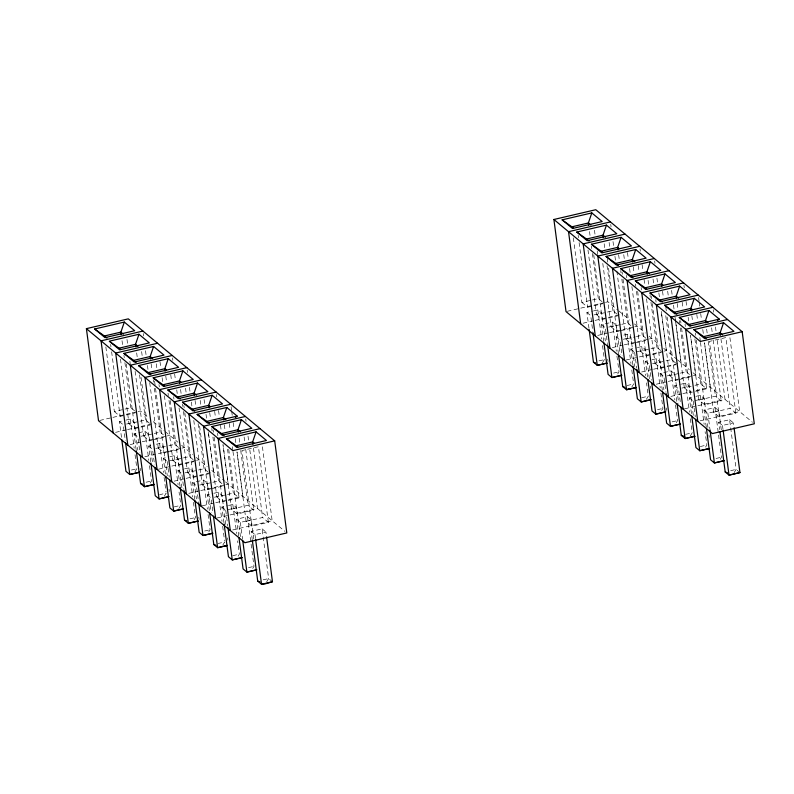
<?xml version="1.0" encoding="UTF-8"?>
<svg xmlns="http://www.w3.org/2000/svg" width="794" height="794" viewBox="0 0 794 794"><rect width="100%" height="100%" fill="white"/><g stroke="black" fill="none" stroke-linecap="round" stroke-linejoin="round"><path stroke-width="0.6" stroke-dasharray="3.97 2.98" d="M134.94 471.934L136.886 468.758L134.811 453.007M150.225 483.07L151.525 480.966L149.451 465.205M164.219 496.329L166.164 493.163L159.604 494.692M178.858 508.527L180.804 505.361L179.047 492.032M194.143 519.673L195.443 517.559L193.369 501.808M208.782 531.871L210.082 529.757L208.008 514.006M222.777 545.121L224.722 541.955L218.171 543.483M238.061 556.266L239.361 554.152L237.614 540.823M252.7 568.464L254.001 566.35L250.973 543.324M266.695 581.724L268.64 578.548L262.099 528.864L251.172 531.414L252.135 538.689M602.428 362.779L604.373 359.613L602.299 343.862M617.712 373.924L619.012 371.81L617.742 362.114M631.706 387.174L633.652 384.008L631.577 368.257M646.346 399.382L648.291 396.206L646.544 382.877M661.64 410.518L662.93 408.404L660.856 392.653M676.28 422.716L677.58 420.602L676.299 410.915M690.264 435.975L692.219 432.799L690.145 417.048M705.558 447.111L706.859 445.007L705.102 431.668M720.198 459.319L721.498 457.205L718.461 434.179M734.182 472.569L736.137 469.403L729.597 419.718L718.659 422.269L719.622 429.534M105.85 346.948L114.356 411.57L123.785 409.376M124.966 409.099L130.851 407.729L134.97 411.153M573.337 237.793L581.853 302.425L591.272 300.221M592.453 299.953L598.339 298.574L602.457 302.008M99.726 420.453L111.696 417.664M112.887 417.386L136.826 411.798M138.017 411.51L140.409 410.955L148.647 417.823M567.214 311.308L604.313 302.643M605.504 302.365L607.896 301.809L617.97 310.196M114.356 411.57L120.122 416.374L135.437 412.801M581.853 302.425L587.61 307.228L602.924 303.655M121.492 437.385L119.418 421.634L124.876 420.354M125.968 420.095L130.345 419.073L134.166 422.259L137.838 450.129M588.979 328.23L586.905 312.479L592.374 311.198M593.465 310.95L597.832 309.928L601.654 313.114L605.326 340.983M126.514 424.046L134.166 422.259M594.001 314.9L601.654 313.114M120.49 359.146L129.005 423.778L145.491 419.927L149.609 423.351M587.987 249.991L596.493 314.623L612.978 310.772L617.097 314.206M115.557 432.373L126.335 429.862M127.526 429.584L155.048 423.152M583.054 323.227L593.823 320.707M595.014 320.429L622.546 314.007M129.005 423.778L134.762 428.571L150.076 424.998M596.493 314.623L602.259 319.426L617.563 315.853M136.131 449.583L134.057 433.832L144.984 431.281L148.806 434.457L152.478 462.336M603.777 341.638L601.544 324.677L612.472 322.126L616.293 325.312L620.124 354.392M141.153 436.243L148.806 434.457M608.641 327.098L616.293 325.312M135.129 371.344L143.645 435.975L153.063 433.772M154.244 433.494L160.13 432.125L163.425 434.864M602.785 263.409L611.132 326.82L620.551 324.617M621.732 324.349L627.617 322.969L630.912 325.719M130.206 444.571L140.975 442.06M142.166 441.782L154.135 438.983M155.326 438.705L166.105 436.194M167.296 435.916L169.688 435.35M597.693 335.425L608.462 332.904M609.653 332.626L621.623 329.838M622.824 329.56L633.592 327.039M634.783 326.761L637.185 326.205M143.645 435.975L149.401 440.779L151.763 440.223M152.934 439.945L164.715 437.196M611.132 326.82L616.898 331.624L619.251 331.078M620.432 330.8L632.203 328.051M150.771 461.78L148.696 446.029L151.972 445.265M156.349 444.243L159.624 443.479L163.445 446.655L167.276 475.745M618.417 353.846L616.184 336.874L619.459 336.11M623.836 335.088L627.111 334.324L630.932 337.51L634.763 366.59M155.793 448.441L163.445 446.655M623.28 339.296L630.932 337.51M149.719 382.639L158.284 448.173L167.703 445.97M168.884 445.692L174.769 444.322L178.888 447.747M616.878 271.032L625.771 339.018L635.19 336.825M636.371 336.547L642.257 335.167L646.376 338.601M144.845 456.768L168.775 451.181M169.976 450.903L180.744 448.392M181.935 448.114L184.327 447.548M612.333 347.623L623.101 345.112M624.302 344.824L636.262 342.035M637.463 341.757L648.232 339.237M649.432 338.959L651.824 338.403M158.284 448.173L164.04 452.977L166.403 452.421M167.574 452.143L178.174 449.672M625.771 339.018L631.538 343.822L633.89 343.276M635.071 342.998L645.671 340.527M165.41 473.978L163.336 458.227L168.794 456.947M169.896 456.699L174.263 455.677L178.084 458.853L181.915 487.943M632.897 364.833L630.823 349.072L636.292 347.802M637.384 347.544L641.751 346.521L645.572 349.707L649.403 378.788M163.336 458.227L167.157 461.413L178.084 458.853M630.823 349.072L634.644 352.258L645.572 349.707M131.417 470.038L136.886 468.758M164.408 395.74L172.923 460.371L182.342 458.168M183.523 457.89L189.409 456.52L193.528 459.954M598.914 360.883L604.373 359.613M631.905 286.594L640.411 351.216L649.829 349.023M651.011 348.745L656.896 347.365L661.015 350.799M158.284 469.254L195.384 460.589M196.575 460.312L198.966 459.756M625.771 360.099L662.871 351.434M664.072 351.156L666.464 350.601L661.283 311.308M172.923 460.371L178.68 465.175L193.994 461.602M640.411 351.216L646.177 356.02L661.481 352.447M180.049 486.176L177.975 470.425L183.444 469.145M184.536 468.897L188.903 467.874L192.724 471.06L196.396 498.93M647.537 377.031L645.462 361.27L650.931 360M652.023 359.742L656.39 358.719L660.211 361.905L663.883 389.775M185.071 472.847L192.724 471.06M652.559 363.692L660.211 361.905M146.056 482.236L151.525 480.966M179.047 407.937L187.563 472.569L204.048 468.718L208.167 472.152M613.554 373.091L619.012 371.81M646.544 298.792L655.05 363.414L671.535 359.563L675.654 362.997M174.124 481.174L184.893 478.653M186.084 478.375L213.606 471.954L207.949 428.978M641.612 372.019L652.38 369.508M653.581 369.23L681.103 362.798L675.446 319.823M187.563 472.569L193.319 477.373L208.633 473.8M655.05 363.414L660.816 368.218L676.121 364.644M194.848 499.585L192.614 482.623L203.542 480.072L207.363 483.258L211.194 512.338M662.335 390.44L660.102 373.468L671.029 370.917L674.85 374.103L678.681 403.183M199.711 485.045L207.363 483.258M667.208 375.89L674.85 374.103M193.796 420.463L202.202 484.767L211.621 482.563M212.802 482.295L218.687 480.916L221.983 483.665M627.101 385.537L633.652 384.008M661.342 312.211L669.689 375.612L679.108 373.418M680.289 373.14L686.175 371.771L689.47 374.51M188.764 493.372L199.532 490.851M200.723 490.573L212.693 487.784M213.894 487.506L224.662 484.985M225.853 484.707L228.255 484.151L223.074 444.858M656.251 384.217L667.02 381.706M668.22 381.428L680.18 378.629M681.381 378.351L692.15 375.84M693.351 375.552L695.743 374.996L690.572 335.703M202.202 484.767L207.968 489.57L210.321 489.015M211.502 488.747L222.102 486.265M669.689 375.612L675.456 380.415L677.808 379.869M678.989 379.592L689.589 377.12M209.328 510.572L207.254 494.821L212.723 493.55M213.814 493.292L218.181 492.27L222.002 495.456L225.833 524.536M676.816 401.427L674.741 385.676L680.21 384.395M681.302 384.137L685.679 383.115L689.49 386.301L693.321 415.391M214.35 497.243L222.002 495.456M681.848 388.087L689.49 386.301M174.243 506.89L180.804 505.361M208.336 432.343L216.841 496.965L226.26 494.761M227.441 494.493L233.327 493.114L239.093 497.917L226.141 500.945M641.741 397.734L648.291 396.206M675.664 321.967L684.329 387.819L693.748 385.616M694.929 385.338L700.814 383.968L706.581 388.772L693.628 391.789M202.202 505.847L227.332 499.982M228.533 499.704L242.895 496.349L237.069 452.143M670.89 396.414L681.659 393.903M682.86 393.626L691.237 391.67M696.02 390.549L710.382 387.194L704.556 342.988M216.841 496.965L222.608 501.768L224.96 501.222M684.329 387.819L690.095 392.613L692.447 392.067M223.968 522.77L221.893 507.019L227.362 505.748M228.454 505.49L232.821 504.468L236.642 507.654L240.473 536.734M691.455 413.624L689.381 397.873L694.849 396.593M695.941 396.335L700.318 395.323L704.129 398.499L707.96 427.589M221.893 507.019L225.714 510.205L236.642 507.654M689.381 397.873L693.202 401.049L704.129 398.499M189.984 518.829L195.443 517.559M231.481 509.162L247.966 505.312L253.733 510.115L237.247 513.966L231.481 509.162L222.975 444.541M657.472 409.684L662.93 408.404M698.968 400.017L715.463 396.166L721.22 400.97L704.735 404.821L698.968 400.017L690.462 335.386M216.841 518.045L228.811 515.256M230.012 514.969L257.534 508.547L249.614 448.382M684.339 408.89L725.021 399.392L717.101 339.227M238.766 536.188L236.533 519.216L247.46 516.666L251.281 519.852L253.832 539.235M706.253 427.033L704.02 410.071L714.957 407.521L718.778 410.697L721.329 430.09M236.533 519.216L240.354 522.402L251.281 519.852M704.02 410.071L707.841 413.247L718.778 410.697M204.624 531.027L210.082 529.757M246.12 521.36L262.606 517.509L268.372 522.313L251.887 526.164L246.12 521.36L236.969 451.855M672.111 421.882L677.58 420.602M713.608 412.215L730.103 408.364L735.859 413.168L719.374 417.019L713.608 412.215L704.457 342.71M232.682 529.965L272.173 520.745L262.308 445.841M700.169 420.81L739.661 411.59L729.795 336.696M251.172 531.414L254.993 534.6L265.921 532.049L266.407 535.682M718.659 422.269L722.48 425.455L733.418 422.894L733.894 426.537M685.659 434.338L692.219 432.799M232.811 555.681L239.361 554.152M700.298 446.536L706.859 445.007M248.542 567.631L254.001 566.35M716.029 458.475L721.498 457.205M263.181 579.828L268.64 578.548L272.461 581.734M730.669 470.673L736.137 469.403L739.958 472.579M618.883 310.95L629.86 320.101M634.436 323.912L645.413 333.063M649.075 336.11L660.052 345.261M663.715 348.318L676.528 358.987M677.441 359.751L689.331 369.657M692.993 372.714L752.474 422.269M729.597 419.718L733.418 422.894M586.905 312.479L590.726 315.665L592.8 331.416M601.544 324.677L605.365 327.862M616.184 336.874L620.005 340.06L622.079 355.811M645.462 361.27L649.284 364.456M660.102 373.468L663.923 376.654M674.741 385.676L678.562 388.852L680.478 403.392M153.222 421.634L164.199 430.775M165.112 431.539L177.925 442.218M181.588 445.265L192.565 454.416M196.227 457.463L207.204 466.614M211.78 470.425L224.593 481.095M225.506 481.859L284.977 531.414M262.099 528.864L265.921 532.049M119.418 421.634L123.239 424.81L125.313 440.571M134.057 433.832L137.878 437.008L139.952 452.769M148.696 446.029L152.517 449.206L154.592 464.966M177.975 470.425L181.796 473.611M192.614 482.623L196.436 485.809L198.51 501.56M207.254 494.821L211.075 498.007L212.99 512.547M735.859 413.168L725.905 337.559L709.419 341.41L719.374 417.019M720.952 338.859L730.103 408.364M713.22 309.759L713.538 312.211M715.483 326.949L716.128 331.862M711.593 327.803L712.397 333.897M713.201 340.001L721.22 400.97M722.48 425.455L723.126 430.298M706.63 329.093L707.275 333.976M708.238 341.291L715.463 396.166M714.957 407.521L718.302 432.968M698.581 297.561L699.067 301.244M699.226 302.474L699.713 306.156M700.685 313.521L701.489 319.664M702.779 329.49L703.424 334.393M696.795 314.384L697.589 320.478M699.842 337.549L700.318 341.212M700.487 342.432L706.581 388.772M707.841 413.247L710.074 430.219M708.923 434.854L709.241 437.276M695.266 332.875L695.584 335.316M696.229 340.189L704.735 404.821M691.832 315.684L692.636 321.778M694.879 338.849L700.814 383.968M700.318 395.323L704.139 424.403M683.942 285.364L684.259 287.815M686.046 301.323L686.85 307.467M688.14 317.282L688.626 320.974M682.155 302.186L682.949 308.28M685.043 324.141L685.361 326.572M693.202 401.049L695.276 416.81M680.627 320.677L680.944 323.108M681.589 327.991L690.095 392.613M677.193 303.477L677.997 309.581M679.436 320.548L679.753 322.989M680.398 327.872L686.175 371.771M685.679 383.115L689.5 412.205M671.565 290.356L672.21 295.269M673.501 305.085L674.314 311.228M675.019 317.094L675.496 320.746M667.675 291.209L668.31 296.083M665.819 307.258L666.305 310.911M667.109 317.014L675.456 380.415M662.553 291.279L663.347 297.383M665.759 315.675L671.535 359.563M671.029 370.917L674.86 400.007M675.505 404.851L676.141 409.694M654.663 260.968L654.981 263.419M656.926 278.158L657.571 283.071M658.861 292.887L659.506 297.8M653.035 279.012L653.67 283.885M655.765 299.735L656.082 302.177M664.082 377.865L665.997 392.405M666.275 407.957L666.593 410.379M651.338 296.281L651.666 298.713M652.301 303.596L660.816 368.218M648.073 280.302L648.877 286.396M649.998 294.931L650.316 297.373M650.961 302.256L656.896 347.365M656.39 358.719L660.221 387.809M640.024 248.77L640.341 251.222M642.118 264.73L642.932 270.863M644.063 279.458L644.708 284.371M638.227 265.593L639.031 271.687M641.125 287.537L641.443 289.979M649.442 365.667L651.358 380.207M650.365 386.063L650.683 388.484M637.661 291.398L646.177 356.02M633.275 266.883L634.069 272.977M635.518 283.954L635.835 286.396M636.48 291.269L642.257 335.167M641.751 346.521L645.582 375.612M627.478 252.532L628.292 258.665M629.582 268.491L630.228 273.404M623.747 254.616L624.392 259.489M626.476 275.339L626.803 277.781M634.644 352.258L636.719 368.009M622.059 271.876L622.387 274.317M623.022 279.2L631.538 343.822M618.625 254.685L619.429 260.779M620.719 270.536L621.037 272.977M621.841 279.071L627.617 322.969M627.111 334.324L630.942 363.404M610.745 224.365L611.062 226.826M613.008 241.555L613.653 246.468M614.943 256.293L615.747 262.437M609.107 242.408L609.752 247.291M607.261 258.457L607.747 262.119M608.541 268.213L616.898 331.624M604.155 243.708L604.79 248.582M607.043 265.653L612.978 310.772M612.472 322.126L616.303 351.206M616.938 356.059L617.583 360.903M594.468 230.21L595.113 235.093M597.197 250.944L597.684 254.606M605.524 329.073L607.44 343.613M607.718 359.156L608.035 361.588M593.743 254.795L602.259 319.426M589.515 231.511L590.15 236.384M591.441 246.14L591.758 248.582M592.403 253.455L598.339 298.574M597.832 309.928L601.663 339.008M578.141 235.282L578.469 237.724M579.104 242.597L587.61 307.228M268.372 522.313L258.417 446.714L241.932 450.565L251.887 526.164M253.455 448.005L262.606 517.509M245.733 418.914L246.051 421.366M247.996 436.104L248.641 441.007M244.105 436.958L244.899 443.052M245.703 449.146L253.733 510.115M254.993 534.6L255.628 539.454M239.143 438.248L239.778 443.121M240.741 450.446L247.966 505.312M247.46 516.666L250.815 542.113M231.094 406.707L231.57 410.399M231.739 411.62L232.225 415.302M233.188 422.676L234.002 428.81M235.292 438.635L235.937 443.548M229.297 423.539L230.101 429.633M232.354 446.704L232.831 450.367M232.989 451.578L239.093 497.917M240.354 522.402L242.587 539.364M228.732 449.344L237.247 513.966M224.335 424.83L225.139 430.924M227.55 449.215L233.327 493.114M232.821 504.468L236.652 533.548M216.454 394.509L216.772 396.97M218.548 410.478L219.362 416.612M220.494 425.207L221.298 431.35M214.658 411.342L215.462 417.436M217.546 433.286L217.874 435.727M225.714 510.205L227.789 525.956M227.59 537.866L227.908 540.287M213.129 429.822L213.457 432.264M214.092 437.137L222.608 501.768M209.695 412.632L210.499 418.726M211.79 428.482L212.107 430.924M212.911 437.018L218.687 480.916M218.181 492.27L222.012 521.35M222.648 526.204L224.563 540.744M204.078 399.501L204.723 404.414M206.013 414.24L206.817 420.383M200.177 400.355L200.822 405.238M199.612 426.16L207.968 489.57M195.056 400.434L195.86 406.528M198.113 423.599L204.048 468.718M203.542 480.072L207.373 509.153M187.166 370.113L187.493 372.575M189.429 387.303L190.084 392.216M191.374 402.042L192.019 406.955M185.538 388.157L186.183 393.04M198.788 517.102L199.105 519.524M183.851 405.426L184.178 407.868M184.813 412.741L193.319 477.373M180.575 389.457L181.221 394.33M182.511 404.086L182.828 406.528M183.474 411.401L189.409 456.52M188.903 467.874L192.734 496.955M172.526 357.915L172.854 360.377M174.63 373.875L175.444 380.018M176.734 389.844L177.221 393.526M170.74 374.738L171.544 380.842M173.628 396.692L173.955 399.124M181.955 474.822L183.871 489.362M170.174 400.543L178.68 465.175M165.777 376.038L166.581 382.132M168.03 393.109L168.348 395.541M168.993 400.424L174.769 444.322M174.263 455.677L178.094 484.757M159.991 361.677L160.805 367.821M162.095 377.646L162.74 382.559M156.259 363.761L156.904 368.644M158.989 384.495L159.316 386.926M167.157 461.413L169.231 477.164M169.033 489.074L169.35 491.496M154.572 381.031L155.376 387.125M155.535 388.345L164.04 452.977M151.138 363.841L151.942 369.935M153.222 379.691L153.55 382.132M154.354 388.226L160.13 432.125M159.624 443.479L163.455 472.559M164.09 477.402L166.006 491.952M143.248 333.52L143.575 335.971M145.51 350.71L146.156 355.623M147.456 365.448L148.26 371.582M141.62 351.563L142.265 356.437M141.054 377.368L149.401 440.779M136.657 352.854L137.302 357.737M139.546 374.808L145.491 419.927M144.984 431.281L148.815 460.361M126.98 339.366L127.626 344.239M129.869 361.31L130.196 363.751M140.23 468.311L140.548 470.733M126.256 363.95L134.762 428.571M122.018 340.656L122.663 345.539M123.943 355.295L124.271 357.727M124.906 362.61L130.851 407.729M130.345 419.073L134.176 448.163M110.654 344.437L110.971 346.869M111.617 351.752L120.122 416.374"/><path stroke-width="1.19" d="M124.321 322.066L94.635 328.994L105.016 337.639L134.692 330.711L124.321 322.066L120.896 332.12L121.214 334.562M138.96 334.264L109.274 341.192L119.656 349.836L149.332 342.909L138.96 334.264L135.536 344.318L135.853 346.76M153.599 346.462L123.914 353.39L134.295 362.034L163.971 355.107L153.599 346.462L150.175 356.516L150.493 358.957M168.239 358.66L138.553 365.587L148.935 374.232L178.61 367.304L168.239 358.66L164.815 368.724L165.142 371.155M182.878 370.858L153.202 377.795L163.574 386.44L193.25 379.502L182.878 370.858L179.454 380.922L179.781 383.353M197.517 383.055L167.842 389.993L178.213 398.638L207.889 391.7L197.517 383.055L194.093 393.119L194.421 395.551M212.157 395.253L182.481 402.191L192.853 410.835L222.528 403.908L212.157 395.253L208.733 405.317L209.06 407.759M235.391 417.485L237.168 416.106L226.796 407.461L223.372 417.515L223.7 419.957M241.436 419.659L211.76 426.586L222.131 435.231L251.817 428.303L241.436 419.659L238.011 429.713L238.339 432.154M256.075 431.857L226.399 438.784L236.771 447.429L266.456 440.501L256.075 431.857L252.651 441.911L252.978 444.352M591.808 212.911L562.132 219.849L572.504 228.493L602.18 221.556L591.808 212.911L588.384 222.975L588.711 225.407M606.447 225.119L576.772 232.047L587.143 240.691L616.819 233.764L606.447 225.119L603.023 235.173L603.351 237.614M621.087 237.317L591.411 244.244L601.783 252.889L631.458 245.961L621.087 237.317L617.663 247.371L617.99 249.812M635.726 249.515L606.05 256.442L616.422 265.087L646.108 258.159L635.726 249.515L632.302 259.569L632.629 262.01M650.365 261.712L620.69 268.64L631.061 277.285L660.747 270.357L650.365 261.712L646.951 271.766L647.269 274.208M665.005 273.91L635.329 280.838L645.701 289.482L675.386 282.555L665.005 273.91L661.591 283.964L661.908 286.406M679.644 286.108L649.968 293.036L660.34 301.68L690.026 294.753L679.644 286.108L676.23 296.162L676.548 298.604M694.284 298.306L664.608 305.233L674.979 313.878L704.665 306.95L694.284 298.306L690.869 308.36L691.187 310.801M717.518 320.528L719.304 319.148L708.923 310.504L705.509 320.558L705.826 322.999M723.572 322.701L693.887 329.629L704.258 338.274L733.944 331.346L723.572 322.701L720.148 332.765L720.466 335.197M139.526 472.291L129.779 474.494L125.958 471.318L121.81 439.807M154.165 484.499L144.419 486.692L140.598 483.516L136.29 450.793M607.013 363.146L597.267 365.349L593.446 362.163L589.138 329.441M168.804 496.697L159.058 498.9L155.237 495.714L150.929 462.991M621.662 375.344L611.906 377.547L608.085 374.361L603.936 342.859M183.444 508.894L173.697 511.098L169.876 507.912L165.728 476.4M618.576 355.057L622.724 386.559L626.545 389.745L636.302 387.541M198.083 521.092L188.337 523.296L184.516 520.11L180.208 487.387M650.941 399.739L641.185 401.943L637.364 398.757L633.056 366.044M212.723 533.29L202.976 535.493L199.155 532.308L195.006 500.796M665.58 411.937L655.824 414.14L652.003 410.955L647.854 379.453M227.372 545.488L217.616 547.691L213.794 544.505L209.646 513.003M680.22 424.135L670.464 426.338L666.642 423.162L662.494 391.65M242.011 557.686L232.255 559.889L228.434 556.703L224.126 523.99M694.859 436.333L685.103 438.536L681.282 435.36L677.133 403.848M256.651 569.884L246.894 572.087L243.073 568.901L238.925 537.399M709.499 448.541L699.742 450.734L695.921 447.558L691.773 416.046M266.566 536.893L272.461 581.734L265.394 583.828L261.534 584.285L257.713 581.099L252.293 539.9M724.138 460.738L714.382 462.942L710.561 459.756L706.412 428.244M734.053 427.748L739.958 472.579L729.021 475.14L725.2 471.954L719.94 431.966M86.407 328.647L128.291 318.86L274.684 440.849L286.813 532.943L244.929 542.719L98.525 420.731L86.407 328.647L232.801 450.635L274.684 440.849M553.894 219.491L595.778 209.715L742.172 331.703L754.3 423.798L712.417 433.574L566.023 311.585L553.894 219.491L700.288 341.48L742.172 331.703M94.635 328.994L104.411 335.971L120.896 332.12L123.368 334.185M562.132 219.849L571.898 226.826L588.384 222.975L590.855 225.03M142.93 331.058L101.046 340.844L113.165 432.938M610.417 221.913L568.534 231.689L580.662 323.783M110.257 341.896L119.05 348.169L135.536 344.318L138.007 346.382M576.772 232.047L586.538 239.024L603.023 235.173L605.494 237.227M157.569 343.266L115.686 353.042L127.804 445.136M625.057 234.111L583.173 243.887L595.302 335.981M123.914 353.39L133.69 360.367L150.175 356.516L152.647 358.58M591.411 244.244L601.177 251.222L617.663 247.371L619.31 248.74M172.209 355.464L130.325 365.24L142.444 457.334M639.696 246.309L597.813 256.085L609.941 348.179M138.553 365.587L148.329 372.565L164.815 368.724L166.462 370.093M606.05 256.442L615.816 263.419L632.302 259.569L634.773 261.623M186.848 367.662L144.965 377.438L157.083 469.532M654.335 258.507L612.452 268.283L624.58 360.377M153.202 377.795L162.969 384.772L179.454 380.922L181.101 382.291M620.69 268.64L630.456 275.617L646.951 271.766L649.413 273.821M201.487 379.86L159.604 389.636L171.732 481.73M668.975 270.704L627.091 280.49L639.22 372.575M167.842 389.993L177.608 396.97L194.093 393.119L196.565 395.174M635.329 280.838L645.095 287.815L661.591 283.964L663.228 285.334M216.127 392.057L174.243 401.833L186.372 493.928M683.614 282.902L641.731 292.688L653.859 384.772M182.481 402.191L192.247 409.168L208.733 405.317L210.38 406.687M649.968 293.036L659.735 300.013L676.23 296.162L678.691 298.226M230.766 404.255L188.883 414.031L201.011 506.125M698.254 295.1L656.37 304.886L668.498 396.98M237.168 416.106L207.492 423.033L197.12 414.389L226.796 407.461M197.12 414.389L206.887 421.366L223.372 417.515L225.843 419.569M664.608 305.233L674.374 312.211L690.869 308.36L692.517 309.739M245.406 416.453L203.522 426.229L215.65 518.323M712.893 307.308L671.009 317.084L683.138 409.178M719.304 319.148L689.619 326.076L679.247 317.431L708.923 310.504M211.76 426.586L221.526 433.564L238.011 429.713L240.483 431.767M679.247 317.431L689.013 324.409L705.509 320.558L707.98 322.622M260.045 428.651L218.161 438.427L230.29 530.521M727.532 319.506L685.649 329.282L697.777 421.376M226.399 438.784L236.165 445.762L252.651 441.911L254.298 443.28M693.887 329.629L703.653 336.606L720.148 332.765L722.619 334.82M139.615 472.202L129.779 474.494L125.631 442.992M607.102 363.047L597.267 365.349L592.959 332.626M154.254 484.4L144.419 486.692L140.27 455.19M621.742 375.244L611.906 377.547L607.599 344.824M168.894 496.597L159.058 498.9L154.909 467.388M636.381 387.452L626.545 389.745L622.397 358.233M183.533 508.795L173.697 511.098L169.549 479.586M651.02 399.65L641.185 401.943L636.877 369.22M198.172 520.993L188.337 523.296L184.029 490.573M665.66 411.848L655.824 414.14L651.676 382.639M212.812 533.191L202.976 535.493L198.669 502.771M680.299 424.046L670.464 426.338L666.156 393.626M227.451 545.389L217.616 547.691L213.467 516.179M694.939 436.243L685.103 438.536L680.954 407.034M242.091 557.596L232.255 559.889L227.947 527.166M709.578 448.441L699.742 450.734L695.594 419.232M256.73 569.794L246.894 572.087L242.746 540.575M724.217 460.639L714.382 462.942L710.074 430.219M272.461 581.734L261.534 584.285L255.628 539.454M739.958 472.579L729.021 475.14L723.126 430.298M593.446 362.163L595.639 362.947M622.724 386.559L624.918 387.343M628.213 388.514L630.406 389.288M681.282 435.36L684.577 436.521M725.2 471.954L727.403 472.728M140.598 483.516L142.791 484.29M184.516 520.11L186.709 520.894M213.794 544.505L215.988 545.289M257.713 581.099L259.906 581.883M571.898 226.826L573.546 228.196M586.538 239.024L589.009 241.078M601.177 251.222L602.825 252.591M615.816 263.419L618.288 265.474M630.456 275.617L632.927 277.672M645.095 287.815L646.743 289.185M659.735 300.013L662.206 302.077M674.374 312.211L676.845 314.275M689.013 324.409L690.661 325.788M703.653 336.606L706.124 338.671M104.411 335.971L106.882 338.036M119.05 348.169L120.698 349.549M133.69 360.367L136.161 362.431M148.329 372.565L150.8 374.629M162.969 384.772L164.616 386.142M177.608 396.97L180.079 399.025M192.247 409.168L194.719 411.223M206.887 421.366L209.358 423.42M221.526 433.564L223.997 435.618M236.165 445.762L237.813 447.131"/></g></svg>
